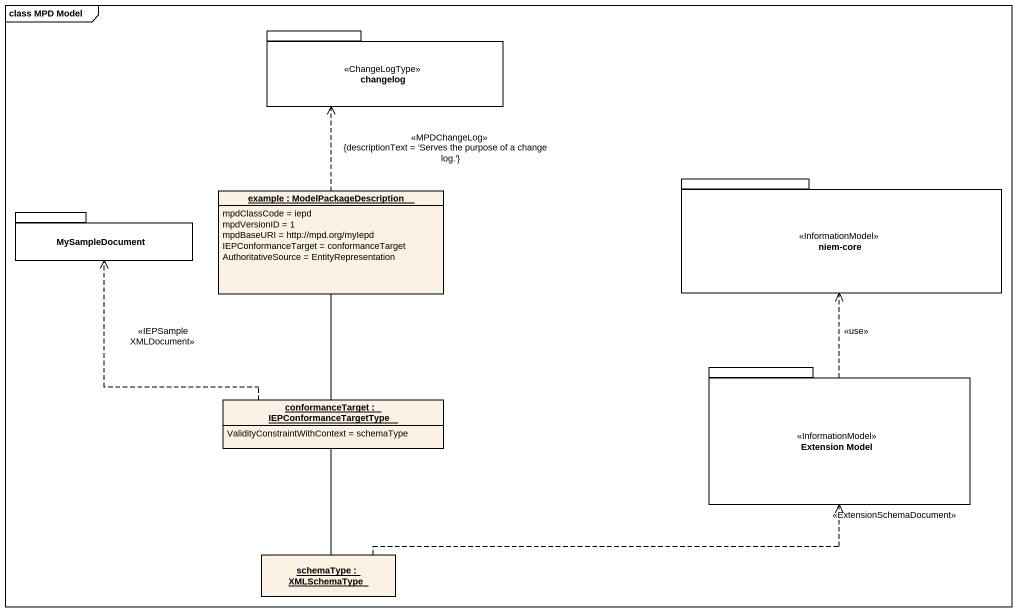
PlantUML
@startuml
mainframe class MPD Model
hide circle
hide empty members
package changelog <<ChangeLogType>> {
}
object "example : ModelPackageDescription" as example {
  mpdClassCode = iepd
  mpdVersionID = 1
  mpdBaseURI = http://mpd.org/myIepd
  IEPConformanceTarget = conformanceTarget
  AuthoritativeSource = EntityRepresentation
}
package "niem-core" as niem_core <<InformationModel>> {
}
package MySampleDocument {
}
package "Extension Model" as Extension_Model <<InformationModel>> {
}
object "conformanceTarget : IEPConformanceTargetType" as conformanceTarget {
  ValidityConstraintWithContext = schemaType
}
object "schemaType : XMLSchemaType" as schemaType
example .up.> changelog : <<MPDChangeLog>>\n{descriptionText = 'Serves the purpose of a change log.'}
Extension_Model .up.> niem_core : <<use>>
conformanceTarget -up- example
conformanceTarget .up.> MySampleDocument : <<IEPSampleXMLDocument>>
schemaType .right.> Extension_Model : <<ExtensionSchemaDocument>>
schemaType -up- conformanceTarget
@enduml
